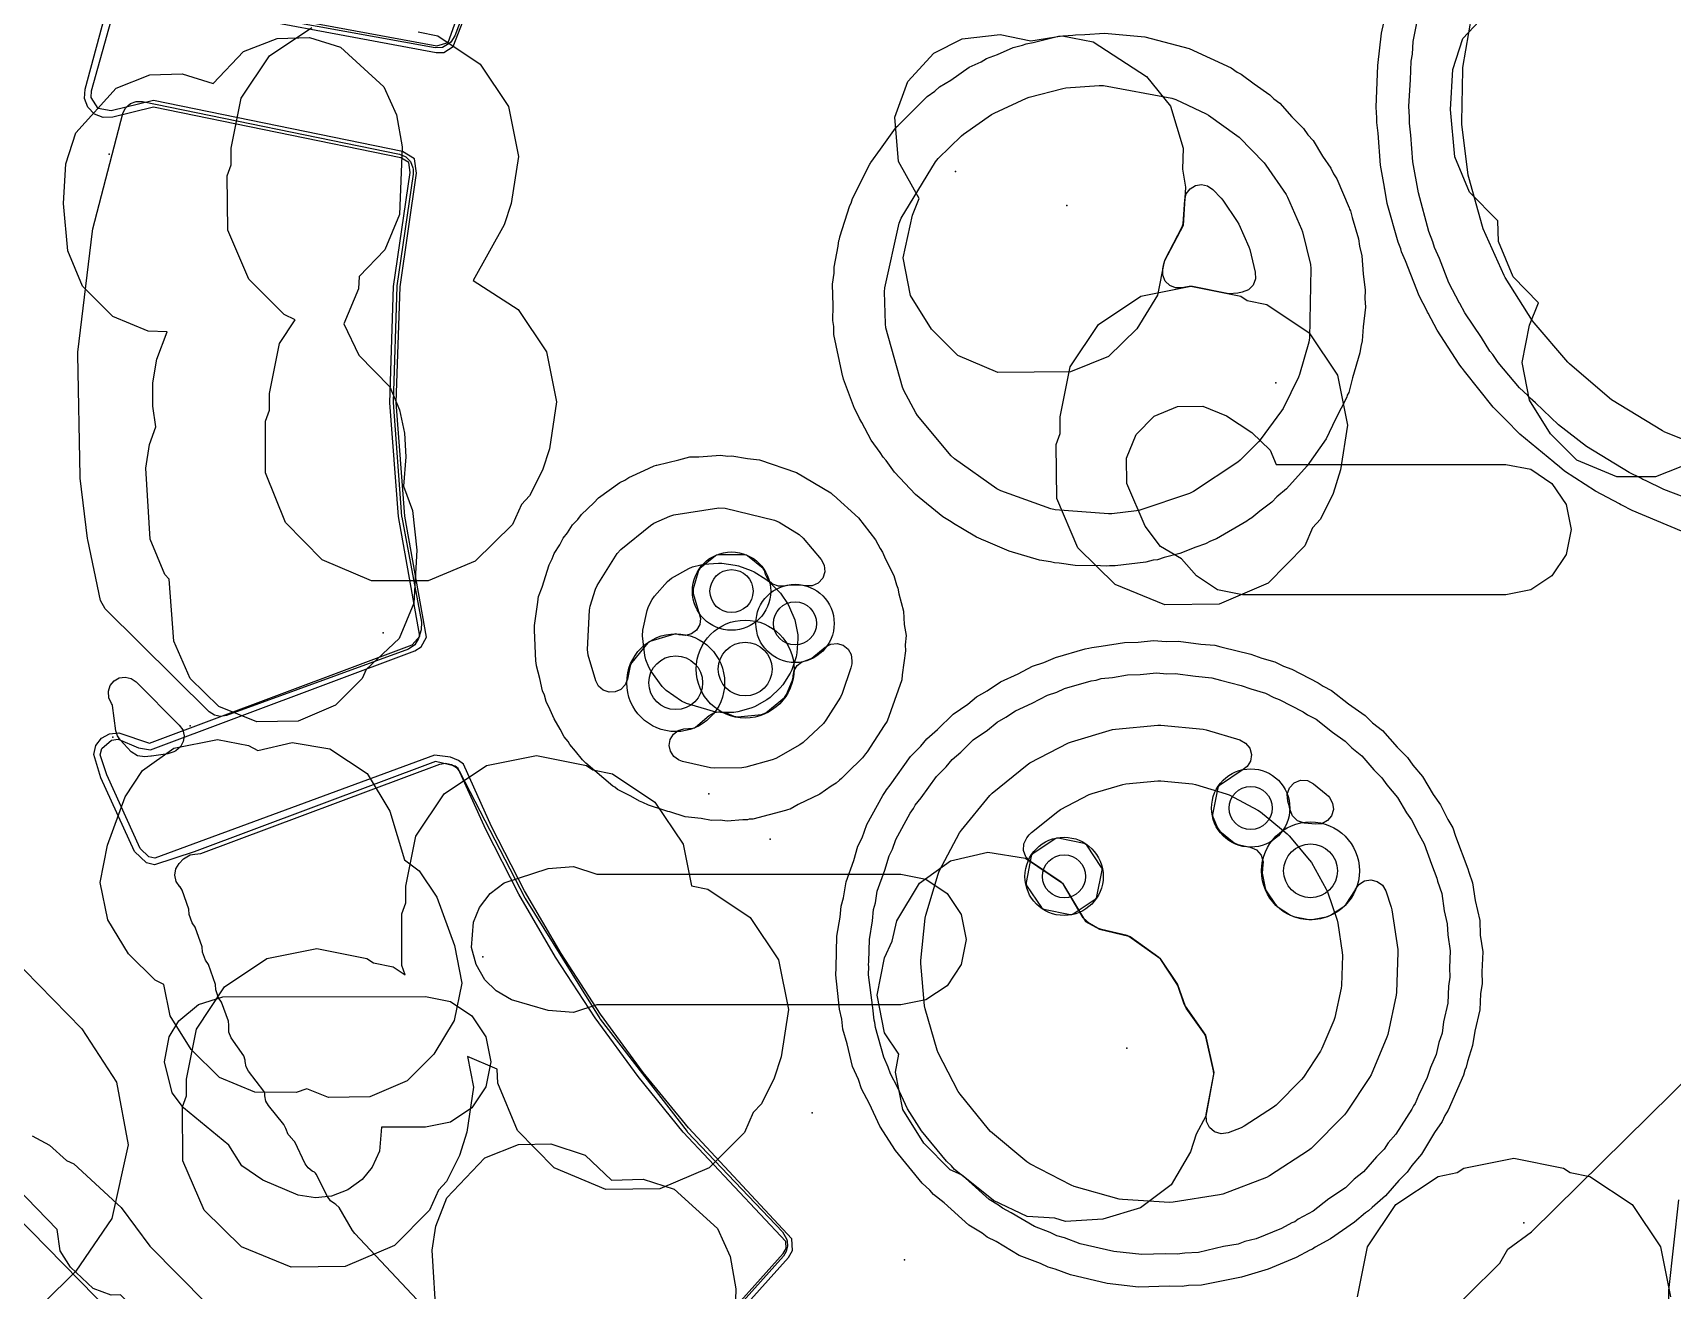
# Model space of a CAD drawing. Header units: metres. Extents: x -2677 to -840, y 169 to 1487.
# Drawn here: x -2128 to -2077.8, y 864.5 to 903.1 of the extents above; entities that cross this region are included whole.
import ezdxf

# ---------------------------------------------------------------- set-up
doc = ezdxf.new("R2010")
doc.units = ezdxf.units.M
for name, color, linetype in [('AI_GREENING_ALLOWED_ZONE', 4, 'Continuous'), ('AI_GREENING_EXCLUSIONS', 1, 'Continuous'), ('AI_GREENING_LAWN', 82, 'Continuous'), ('AI_GREENING_REJECTED', 6, 'Continuous'), ('AI_GREENING_SHRUBS', 92, 'Continuous')]:
    doc.layers.add(name, color=color, linetype=linetype)

# ---------------------------------------------------------------- blocks, each defined once
blk = doc.blocks.new('AI_SHRUB')
for radius in [1, 0.55]:
    blk.add_circle((0, 0), radius)

msp = doc.modelspace()

# ---------------------------------------------------------------- linework, layer by layer
at = {"layer": 'AI_GREENING_ALLOWED_ZONE'}
for points in [[(-2092.798, 897.13), (-2092.77, 897.229), (-2092.724, 897.959), (-2092.676, 898.144), (-2092.562, 898.297), (-2092.399, 898.397), (-2092.211, 898.428), (-2092.025, 898.386), (-2091.867, 898.278), (-2091.612, 898.016), (-2091.555, 897.947), (-2091.113, 897.293), (-2091.07, 897.215), (-2090.761, 896.516), (-2090.733, 896.433), (-2090.564, 895.739), (-2090.556, 895.537), (-2090.63, 895.348), (-2090.772, 895.204), (-2090.96, 895.128), (-2091.093, 895.104), (-2091.098, 895.102), (-2091.372, 895.079), (-2092.491, 895.302), (-2092.587, 895.302), (-2092.81, 895.258), (-2093.005, 895.258), (-2093.185, 895.332), (-2093.323, 895.47), (-2093.398, 895.651), (-2093.398, 895.846), (-2093.367, 895.998), (-2093.32, 896.132), (-2092.798, 897.13)], [(-2105.046, 883.095), (-2105.124, 883), (-2105.435, 882.705), (-2105.535, 882.632), (-2105.909, 882.422), (-2106.023, 882.376), (-2106.426, 882.266), (-2106.547, 882.249), (-2106.951, 882.241), (-2107.099, 882.26), (-2108, 882.518), (-2108.151, 882.59), (-2108.626, 882.925), (-2108.744, 883.041), (-2109.093, 883.526), (-2109.152, 883.635), (-2109.243, 883.865), (-2109.274, 883.988), (-2109.348, 884.6), (-2109.339, 884.769), (-2109.205, 885.371), (-2109.161, 885.49), (-2109.048, 885.71), (-2108.978, 885.813), (-2108.583, 886.26), (-2108.454, 886.364), (-2107.93, 886.66), (-2107.812, 886.708), (-2107.556, 886.776), (-2107.464, 886.791), (-2107.017, 886.823), (-2106.913, 886.82), (-2106.505, 886.764), (-2106.404, 886.739), (-2106.018, 886.599), (-2105.924, 886.554), (-2105.568, 886.333), (-2105.485, 886.269), (-2105.184, 885.979), (-2105.116, 885.899), (-2104.886, 885.558), (-2104.837, 885.466), (-2104.682, 885.086), (-2104.653, 884.985), (-2104.589, 884.624), (-2104.582, 884.499), (-2104.614, 884.075), (-2104.638, 883.955), (-2104.77, 883.558), (-2104.822, 883.448), (-2105.046, 883.095)], [(-2097.453, 877.674), (-2097.597, 877.823), (-2097.669, 878.017), (-2097.656, 878.224), (-2097.561, 878.408), (-2097.491, 878.493), (-2097.42, 878.563), (-2096.616, 879.215), (-2096.533, 879.27), (-2095.65, 879.73), (-2095.56, 879.767), (-2094.619, 880.042), (-2094.525, 880.06), (-2093.553, 880.151), (-2093.458, 880.151), (-2092.486, 880.055), (-2092.392, 880.037), (-2091.453, 879.756), (-2091.362, 879.719), (-2090.482, 879.254), (-2090.399, 879.199), (-2089.584, 878.53), (-2089.518, 878.465), (-2088.895, 877.724), (-2088.842, 877.648), (-2088.385, 876.835), (-2088.348, 876.751), (-2088.052, 875.88), (-2088.03, 875.792), (-2087.896, 874.887), (-2087.891, 874.797), (-2087.921, 873.882), (-2087.932, 873.792), (-2088.127, 872.893), (-2088.155, 872.806), (-2088.516, 871.946), (-2088.56, 871.864), (-2089.086, 871.07), (-2089.148, 870.994), (-2089.925, 870.213), (-2090.007, 870.147), (-2090.902, 869.565), (-2090.995, 869.518), (-2091.396, 869.364), (-2091.604, 869.332), (-2091.807, 869.388), (-2091.969, 869.523), (-2092.06, 869.712), (-2092.066, 869.923), (-2091.836, 871.16), (-2091.838, 871.259), (-2092.074, 872.303), (-2092.113, 872.392), (-2092.675, 873.188), (-2092.738, 873.31), (-2092.936, 873.875), (-2092.964, 873.931), (-2093.461, 874.675), (-2093.523, 874.739), (-2094.397, 875.367), (-2094.485, 875.407), (-2095.275, 875.592), (-2095.402, 875.64), (-2095.646, 875.775), (-2095.835, 875.956), (-2096.44, 876.969), (-2096.515, 877.048), (-2097.453, 877.674)]]:
    msp.add_lwpolyline(points, close=True, dxfattribs=at)
at = {"layer": 'AI_GREENING_EXCLUSIONS'}
for points in [[(-2131.493, 818.304), (-2110.812, 838.321), (-2110.189, 839.137), (-2109.714, 839.384), (-2107.791, 841.252), (-2107.539, 841.693), (-2106.768, 842.249), (-2086.101, 862.398), (-2085.482, 863.221), (-2084.992, 863.479), (-2084.058, 864.39), (-2083.069, 865.364), (-2082.819, 865.799), (-2082.09, 866.329), (-2056.207, 891.837), (-2055.729, 892.509), (-2055.253, 892.8), (-2054.342, 893.777), (-2053.252, 894.787), (-2052.952, 895.269), (-2052.01, 895.862), (-2030.366, 916.087)], [(-2131.493, 818.304), (-2110.812, 838.321), (-2110.189, 839.137), (-2109.714, 839.384), (-2107.791, 841.252), (-2107.539, 841.693), (-2106.768, 842.249), (-2086.101, 862.398), (-2085.482, 863.221), (-2084.992, 863.479), (-2084.058, 864.39), (-2083.069, 865.364), (-2082.819, 865.799), (-2082.09, 866.329), (-2056.207, 891.837), (-2055.729, 892.509), (-2055.253, 892.8), (-2054.342, 893.777), (-2053.252, 894.787), (-2052.952, 895.269), (-2052.01, 895.862), (-2030.366, 916.087)], [(-2123.794, 903.986), (-2115.67, 902.477), (-2115.44, 902.478), (-2115.147, 902.655), (-2113.712, 906.366)], [(-2111.563, 858.37), (-2105.038, 865.663), (-2104.943, 865.821), (-2104.951, 866.029), (-2108.098, 869.385), (-2109.48, 871.087), (-2110.794, 872.886), (-2112.013, 874.751), (-2113.134, 876.678), (-2114.155, 878.663), (-2114.996, 880.53), (-2115.089, 880.597), (-2115.69, 880.742), (-2123.089, 877.972), (-2124.304, 877.581), (-2124.558, 877.635), (-2124.925, 877.99), (-2125.952, 880.247), (-2126.172, 880.96), (-2126.102, 881.232), (-2125.931, 881.455), (-2125.686, 881.593), (-2125.406, 881.623), (-2124.463, 881.308), (-2116.412, 884.319), (-2116.17, 884.584), (-2116.17, 884.584), (-2116.831, 888.252), (-2117.096, 891.734), (-2116.977, 895.302), (-2116.471, 898.795), (-2116.512, 899.101), (-2116.759, 899.251), (-2124.336, 900.803), (-2125.59, 900.492), (-2125.879, 900.481), (-2126.147, 900.589), (-2126.35, 900.796), (-2126.451, 901.067), (-2126.434, 901.355), (-2125.324, 905.489)], [(-2111.375, 858.3), (-2104.876, 865.543), (-2104.751, 865.752), (-2104.765, 866.113), (-2107.942, 869.511), (-2109.325, 871.213), (-2110.632, 873.004), (-2111.845, 874.861), (-2112.961, 876.778), (-2113.977, 878.754), (-2114.836, 880.662), (-2114.989, 880.771), (-2115.234, 880.881), (-2115.724, 880.943), (-2124.299, 877.781), (-2124.481, 877.819), (-2124.743, 878.073), (-2125.77, 880.33), (-2125.972, 880.95), (-2125.922, 881.145), (-2125.625, 881.402), (-2125.425, 881.424), (-2124.799, 881.163), (-2124.434, 881.105), (-2116.325, 884.138), (-2116.128, 884.256), (-2116.128, 884.256), (-2115.969, 884.559), (-2116.632, 888.267), (-2116.896, 891.749), (-2116.777, 895.295), (-2116.271, 898.781), (-2116.342, 899.213), (-2116.7, 899.443), (-2124.34, 901.008), (-2125.638, 900.686), (-2126.036, 900.755), (-2126.253, 901.097), (-2126.241, 901.303), (-2125.038, 905.621)], [(-2123.682, 904.169), (-2115.651, 902.677), (-2115.308, 902.781), (-2114.622, 904.699)], [(-2077.493, 887.807), (-2079.011, 888.434), (-2079.325, 888.6), (-2079.354, 888.612), (-2079.394, 888.637), (-2080.132, 889.03), (-2081.077, 889.648), (-2081.309, 889.838), (-2081.33, 889.852), (-2081.404, 889.917), (-2082.454, 890.779), (-2082.891, 891.223), (-2082.893, 891.224), (-2082.895, 891.227), (-2083.268, 891.605), (-2084.149, 892.713), (-2084.213, 892.789), (-2084.225, 892.809), (-2084.313, 892.919), (-2084.989, 893.965), (-2085.259, 894.482), (-2085.278, 894.512), (-2085.292, 894.544), (-2085.542, 895.022), (-2085.959, 896.09), (-2086.077, 896.364), (-2086.102, 896.455), (-2086.185, 896.667), (-2086.513, 897.846), (-2086.593, 898.287), (-2086.6, 898.313), (-2086.604, 898.348), (-2086.727, 899.019), (-2086.797, 900.005), (-2086.835, 900.329), (-2086.83, 900.47), (-2086.854, 900.803), (-2086.809, 902.082), (-2086.69, 903.071), (-2086.416, 904.297)], [(-2077.128, 889.934), (-2078.29, 889.465), (-2079.477, 889.465), (-2080.702, 889.976), (-2081.512, 890.787), (-2082.153, 891.822), (-2082.383, 892.97), (-2082.156, 894.118), (-2081.883, 894.807), (-2082.655, 895.6), (-2083.108, 896.684), (-2083.125, 897.313), (-2083.989, 898.196), (-2084.442, 899.279), (-2084.575, 900.733), (-2084.506, 901.955), (-2084.196, 902.901), (-2082.859, 904.331)], [(-2077.069, 888.718), (-2078.039, 889.085), (-2078.601, 889.357), (-2078.681, 889.389), (-2078.739, 889.424), (-2079.101, 889.6), (-2080.41, 890.401), (-2081.266, 891.065), (-2081.969, 891.734), (-2082.136, 891.877), (-2082.207, 891.962), (-2082.457, 892.2), (-2083.113, 892.971), (-2083.283, 893.224), (-2083.368, 893.323), (-2083.63, 893.738), (-2084.14, 894.493), (-2084.292, 894.785), (-2084.295, 894.79), (-2084.299, 894.797), (-2084.623, 895.417), (-2084.915, 896.162), (-2085.065, 896.496), (-2085.115, 896.676), (-2085.239, 896.992), (-2085.561, 898.172), (-2085.732, 899.124), (-2085.791, 899.946), (-2085.835, 900.308), (-2085.83, 900.492), (-2085.854, 900.835), (-2085.799, 901.64), (-2085.784, 902.209), (-2085.745, 902.425), (-2085.718, 902.816), (-2085.481, 903.995)], [(-2116.225, 903.105), (-2115.622, 902.985), (-2114.324, 902.118), (-2113.457, 900.82), (-2113.153, 899.29), (-2113.374, 897.849), (-2113.586, 897.194), (-2114.54, 895.484), (-2113.154, 894.6), (-2112.286, 893.302), (-2111.982, 891.771), (-2112.203, 890.33), (-2112.415, 889.675), (-2112.808, 888.886), (-2113.057, 888.618), (-2113.329, 888.006), (-2114.473, 886.882), (-2115.918, 886.278), (-2117.656, 886.278), (-2119.164, 886.925), (-2120.288, 888.069), (-2120.908, 889.592), (-2120.908, 891.175), (-2120.784, 891.511), (-2120.784, 892.024), (-2120.479, 893.555), (-2119.992, 894.284), (-2120.335, 894.444), (-2121.416, 895.524), (-2122.063, 897.032), (-2122.063, 897.032), (-2122.079, 898.693), (-2121.955, 899.03), (-2121.955, 899.543), (-2121.65, 901.073), (-2120.783, 902.371), (-2119.486, 903.238)], [(-2131.381, 877.49), (-2126.539, 872.547), (-2125.471, 870.914), (-2125.11, 868.997), (-2125.617, 866.735), (-2126.718, 865.124), (-2128.721, 863.141)], [(-2128.457, 858.702), (-2127.887, 858.834), (-2127.31, 858.739), (-2126.813, 858.429), (-2122.072, 853.98), (-2121.686, 854.146), (-2125.863, 858.545), (-2126.175, 859.04), (-2126.274, 859.617), (-2126.145, 860.188), (-2125.808, 860.666), (-2125.313, 860.978), (-2124.736, 861.077), (-2124.165, 860.948), (-2123.687, 860.611), (-2119.88, 856.6), (-2118.537, 857.364), (-2125.349, 864.392), (-2125.637, 864.383), (-2126.184, 864.59), (-2126.885, 865.249), (-2127.202, 865.741), (-2127.291, 866.396), (-2134.157, 873.48)], [(-2128.053, 869.265), (-2127.528, 868.984), (-2127.008, 868.518), (-2126.776, 868.407), (-2125.326, 867.069), (-2124.45, 865.883), (-2122.707, 864.123)], [(-2115.667, 863.599), (-2115.799, 865.77), (-2115.683, 866.497), (-2115.344, 867.372), (-2114.183, 868.594), (-2113.153, 869.002), (-2112.159, 869.028), (-2112.159, 869.028), (-2111.109, 868.676), (-2110.3, 867.911), (-2109.322, 867.937), (-2108.374, 867.636), (-2107.048, 866.426), (-2106.663, 865.57), (-2106.481, 864.581), (-2106.546, 862.589)], [(-2087.427, 864.332), (-2087.123, 865.863), (-2086.255, 867.16), (-2084.958, 868.028), (-2084.375, 868.143), (-2084.17, 868.281), (-2082.639, 868.585), (-2081.108, 868.281), (-2081.108, 868.281), (-2080.909, 868.147), (-2080.306, 868.028), (-2079.009, 867.16), (-2078.141, 865.863), (-2077.837, 864.332)], [(-2077.583, 867.313), (-2077.898, 864.532), (-2077.905, 861.749), (-2077.608, 858.991)]]:
    msp.add_lwpolyline(points, dxfattribs=at)
for points in [[(-2125.589, 894.387), (-2126.511, 895.309), (-2126.964, 896.392), (-2127.097, 897.846), (-2127.028, 899.068), (-2126.718, 900.014), (-2125.479, 901.387), (-2124.45, 901.795), (-2123.455, 901.821), (-2122.509, 901.522), (-2121.576, 902.503), (-2120.547, 902.91), (-2119.552, 902.937), (-2118.604, 902.637), (-2117.278, 901.426), (-2116.893, 900.57), (-2116.71, 899.581), (-2116.792, 897.508), (-2117.246, 896.424), (-2118.037, 895.612), (-2118.053, 895.228), (-2118.501, 894.157), (-2118.042, 893.194), (-2117.095, 892.233), (-2116.796, 891.523), (-2116.641, 890.804), (-2116.602, 890.087), (-2116.679, 889.187), (-2116.396, 888.442), (-2116.262, 887.225), (-2116.356, 885.598), (-2116.81, 884.515), (-2117.814, 883.559), (-2117.946, 883.284), (-2118.756, 882.474), (-2119.906, 881.975), (-2121.175, 881.959), (-2122.34, 882.429), (-2123.217, 883.284), (-2123.716, 884.434), (-2123.86, 886.329), (-2123.989, 886.48), (-2124.443, 887.563), (-2124.575, 889.735), (-2124.458, 890.461), (-2124.262, 891.004), (-2124.357, 891.637), (-2124.356, 892.354), (-2124.24, 893.081), (-2123.921, 893.917), (-2124.505, 893.933), (-2125.589, 894.387)], [(-2103.208, 892.555), (-2103.215, 892.573), (-2103.235, 892.682), (-2103.477, 893.833), (-2103.484, 894.078), (-2103.517, 894.258), (-2103.503, 894.707), (-2103.522, 895.373), (-2103.472, 895.711), (-2103.467, 895.896), (-2103.35, 896.538), (-2103.324, 896.713), (-2103.31, 896.756), (-2103.298, 896.824), (-2102.992, 897.783), (-2102.955, 897.859), (-2102.911, 897.996), (-2102.38, 899.055), (-2102.362, 899.08), (-2102.351, 899.103), (-2102.05, 899.518), (-2101.593, 900.159), (-2101.564, 900.188), (-2101.558, 900.196), (-2101.524, 900.228), (-2100.623, 901.13), (-2100.384, 901.295), (-2100.247, 901.423), (-2099.898, 901.632), (-2099.33, 902.026), (-2098.968, 902.188), (-2098.799, 902.29), (-2098.467, 902.413), (-2097.988, 902.628), (-2097.695, 902.701), (-2097.583, 902.743), (-2097.372, 902.781), (-2096.593, 902.975), (-2096.151, 903.004), (-2096.069, 903.02), (-2095.782, 903.029), (-2095.179, 903.07), (-2093.948, 902.952), (-2092.586, 902.594), (-2091.298, 902.002), (-2091.113, 901.874), (-2090.992, 901.815), (-2090.594, 901.514), (-2090.118, 901.183), (-2089.99, 901.056), (-2089.813, 900.921), (-2089.442, 900.508), (-2089.078, 900.143), (-2088.949, 899.957), (-2088.789, 899.779), (-2088.496, 899.303), (-2088.24, 898.933), (-2088.16, 898.758), (-2088.062, 898.6), (-2087.68, 897.716), (-2087.668, 897.674), (-2087.644, 897.622), (-2087.593, 897.422), (-2087.396, 896.761), (-2087.367, 896.54), (-2087.292, 896.247), (-2087.255, 895.693), (-2087.189, 895.193), (-2087.205, 894.936), (-2087.187, 894.669), (-2087.258, 894.065), (-2087.285, 893.633), (-2087.329, 893.465), (-2087.352, 893.27), (-2087.58, 892.506), (-2087.697, 892.058), (-2087.74, 891.97), (-2087.758, 891.909), (-2088.098, 891.236), (-2088.393, 890.63), (-2088.966, 889.811), (-2089.601, 889.103), (-2089.897, 888.855), (-2090.057, 888.694), (-2090.417, 888.42), (-2090.67, 888.208), (-2090.765, 888.155), (-2090.818, 888.114), (-2091.753, 887.571), (-2091.934, 887.497), (-2092.085, 887.413), (-2092.387, 887.313), (-2092.872, 887.116), (-2093.357, 886.994), (-2093.559, 886.927), (-2093.687, 886.911), (-2093.916, 886.853), (-2094.858, 886.737), (-2095.028, 886.739), (-2095.109, 886.728), (-2095.31, 886.742), (-2096.081, 886.75), (-2096.577, 886.827), (-2096.718, 886.836), (-2096.839, 886.867), (-2097.172, 886.918), (-2098.104, 887.186), (-2098.894, 887.525), (-2098.957, 887.551), (-2098.963, 887.555), (-2099.106, 887.617), (-2099.538, 887.88), (-2099.817, 888.037), (-2099.887, 888.092), (-2100.142, 888.248), (-2100.974, 888.93), (-2101.625, 889.615), (-2101.88, 889.966), (-2101.972, 890.071), (-2102.058, 890.212), (-2102.338, 890.597), (-2102.622, 891.134), (-2102.694, 891.253), (-2102.723, 891.325), (-2102.848, 891.561), (-2103.19, 892.468), (-2103.208, 892.555)], [(-2095.527, 902.801), (-2093.901, 901.737), (-2093.156, 900.834), (-2092.775, 899.54), (-2092.792, 898.897), (-2092.7, 898.345), (-2092.773, 897.176), (-2093.353, 896.068), (-2093.559, 895.042), (-2094.188, 894.006), (-2095.062, 893.153), (-2096.224, 892.684), (-2098.454, 892.672), (-2099.678, 893.184), (-2100.489, 893.994), (-2101.13, 895.03), (-2101.36, 896.178), (-2101.067, 897.486), (-2100.864, 897.997), (-2101.501, 899.131), (-2101.607, 900.489), (-2101.208, 901.59), (-2100.418, 902.454), (-2099.547, 902.897), (-2098.383, 903.026), (-2097.445, 902.832), (-2096.48, 902.99), (-2095.527, 902.801)], [(-2090.809, 894.874), (-2090.206, 894.754), (-2088.908, 893.887), (-2088.041, 892.589), (-2087.737, 891.058), (-2087.944, 889.688), (-2088.17, 888.963), (-2088.563, 888.173), (-2088.811, 887.905), (-2089.041, 887.356), (-2090.164, 886.212), (-2091.672, 885.565), (-2093.334, 885.55), (-2094.856, 886.17), (-2096, 887.293), (-2096.647, 888.801), (-2096.663, 890.462), (-2096.539, 890.798), (-2096.539, 891.311), (-2096.234, 892.842), (-2095.367, 894.14), (-2094.07, 895.007), (-2092.539, 895.311), (-2091.008, 895.007), (-2090.809, 894.874)], [(-2092.167, 891.635), (-2091.444, 891.342), (-2090.663, 890.83), (-2090.107, 890.282), (-2089.925, 889.852), (-2082.881, 889.852), (-2082.116, 889.7), (-2081.467, 889.267), (-2081.033, 888.618), (-2080.881, 887.852), (-2081.033, 887.087), (-2081.467, 886.438), (-2082.116, 886.005), (-2082.881, 885.852), (-2090.951, 885.852), (-2091.717, 886.005), (-2092.365, 886.438), (-2092.824, 886.956), (-2093.471, 887.338), (-2093.94, 887.962), (-2094.5, 889.265), (-2094.507, 890.045), (-2094.214, 890.768), (-2093.666, 891.324), (-2092.948, 891.629), (-2092.167, 891.635)], [(-2111.631, 881.357), (-2111.744, 881.502), (-2111.867, 881.738), (-2112.06, 882.05), (-2112.175, 882.332), (-2112.303, 882.579), (-2112.356, 882.774), (-2112.409, 882.905), (-2112.496, 883.292), (-2112.599, 883.673), (-2112.604, 883.773), (-2112.614, 883.818), (-2112.661, 884.772), (-2112.654, 884.831), (-2112.658, 884.91), (-2112.557, 885.627), (-2112.545, 885.721), (-2112.542, 885.73), (-2112.532, 885.805), (-2112.428, 886.092), (-2112.211, 886.774), (-2112.114, 886.957), (-2112.053, 887.122), (-2111.882, 887.389), (-2111.776, 887.589), (-2111.65, 887.752), (-2111.492, 887.998), (-2111.332, 888.165), (-2111.215, 888.316), (-2110.839, 888.677), (-2110.699, 888.822), (-2110.041, 889.296), (-2109.887, 889.372), (-2109.769, 889.452), (-2109.291, 889.662), (-2108.994, 889.807), (-2108.92, 889.825), (-2108.91, 889.83), (-2108.236, 889.995), (-2107.894, 890.081), (-2107.618, 890.087), (-2106.96, 890.134), (-2106.733, 890.107), (-2106.609, 890.11), (-2106.133, 890.035), (-2105.762, 889.99), (-2104.621, 889.602), (-2103.575, 888.978), (-2103.509, 888.916), (-2103.495, 888.908), (-2102.725, 888.209), (-2102.205, 887.538), (-2102.066, 887.272), (-2101.989, 887.161), (-2101.896, 886.944), (-2101.638, 886.448), (-2101.56, 886.157), (-2101.515, 886.053), (-2101.486, 885.884), (-2101.344, 885.355), (-2101.324, 884.939), (-2101.267, 884.609), (-2101.295, 884.323), (-2101.286, 884.131), (-2101.384, 883.396), (-2101.398, 883.248), (-2101.85, 881.977), (-2101.936, 881.849), (-2102.458, 881.036), (-2102.515, 880.978), (-2102.598, 880.852), (-2103.072, 880.401), (-2103.247, 880.22), (-2103.31, 880.175), (-2103.412, 880.078), (-2103.566, 879.991), (-2103.907, 879.747), (-2104.573, 879.424), (-2104.817, 879.287), (-2104.899, 879.266), (-2104.959, 879.237), (-2105.967, 878.981), (-2106.076, 878.973), (-2106.126, 878.96), (-2106.275, 878.957), (-2106.75, 878.919), (-2106.97, 878.942), (-2107.233, 878.936), (-2107.544, 879), (-2108.035, 879.049), (-2108.512, 879.198), (-2108.572, 879.21), (-2108.689, 879.253), (-2109.165, 879.402), (-2109.341, 879.492), (-2109.438, 879.528), (-2109.707, 879.681), (-2110.113, 879.89), (-2110.193, 879.957), (-2110.254, 879.991), (-2111.088, 880.694), (-2111.123, 880.736), (-2111.187, 880.79), (-2111.398, 881.059), (-2111.576, 881.269), (-2111.631, 881.357)], [(-2101.98, 879.703), (-2101.896, 879.821), (-2101.868, 879.876), (-2101.752, 880.023), (-2101.129, 880.898), (-2100.811, 881.214), (-2100.63, 881.442), (-2100.3, 881.721), (-2099.819, 882.199), (-2099.374, 882.503), (-2099.105, 882.731), (-2098.784, 882.907), (-2098.371, 883.189), (-2097.834, 883.428), (-2097.396, 883.668), (-2097.042, 883.779), (-2096.689, 883.936), (-2095.781, 884.195), (-2095.664, 884.214), (-2095.57, 884.243), (-2095.287, 884.275), (-2094.569, 884.392), (-2094.154, 884.403), (-2093.685, 884.456), (-2093.297, 884.425), (-2092.919, 884.435), (-2092.233, 884.341), (-2091.798, 884.307), (-2091.62, 884.257), (-2091.577, 884.252), (-2090.699, 884.033), (-2090.356, 883.907), (-2089.96, 883.796), (-2089.696, 883.663), (-2089.445, 883.571), (-2088.633, 883.157), (-2088.482, 883.052), (-2088.227, 882.924), (-2087.703, 882.512), (-2087.191, 882.157), (-2086.967, 881.934), (-2086.658, 881.69), (-2086.213, 881.181), (-2085.894, 880.862), (-2085.732, 880.629), (-2085.434, 880.288), (-2085.107, 879.73), (-2084.887, 879.414), (-2084.658, 878.965), (-2084.51, 878.714), (-2084.419, 878.46), (-2084.041, 877.453), (-2084.018, 877.351), (-2083.9, 877.023), (-2083.819, 876.479), (-2083.68, 875.871), (-2083.662, 875.421), (-2083.586, 874.907), (-2083.618, 874.299), (-2083.603, 873.937), (-2083.652, 873.623), (-2083.678, 873.128), (-2083.831, 872.479), (-2083.9, 872.036), (-2084.051, 871.549), (-2084.092, 871.379), (-2084.133, 871.286), (-2084.181, 871.131), (-2084.651, 870.057), (-2084.748, 869.897), (-2084.831, 869.71), (-2085.064, 869.373), (-2085.463, 868.711), (-2085.764, 868.362), (-2085.904, 868.16), (-2086.16, 867.902), (-2086.569, 867.429), (-2086.982, 867.076), (-2087.088, 866.97), (-2087.182, 866.907), (-2087.517, 866.621), (-2088.251, 866.117), (-2088.722, 865.858), (-2088.808, 865.8), (-2088.888, 865.767), (-2089.303, 865.539), (-2090.166, 865.186), (-2090.982, 864.938), (-2092.207, 864.696), (-2092.609, 864.684), (-2092.799, 864.65), (-2093.203, 864.665), (-2094.141, 864.636), (-2095.101, 864.747), (-2096.223, 865.007), (-2096.698, 865.187), (-2096.915, 865.242), (-2097.15, 865.358), (-2097.799, 865.605), (-2098.501, 866.028), (-2098.778, 866.165), (-2098.932, 866.287), (-2099.342, 866.535), (-2100.1, 867.216), (-2100.421, 867.471), (-2100.535, 867.608), (-2100.771, 867.819), (-2101.591, 868.817), (-2102.072, 869.561), (-2102.386, 870.252), (-2102.635, 870.709), (-2102.725, 870.997), (-2102.909, 871.4), (-2103.068, 872.094), (-2103.206, 872.537), (-2103.24, 872.845), (-2103.311, 873.155), (-2103.42, 874.207), (-2103.414, 874.42), (-2103.414, 874.422), (-2103.413, 874.426), (-2103.385, 875.387), (-2103.288, 875.968), (-2103.26, 876.309), (-2103.187, 876.569), (-2103.105, 877.059), (-2102.866, 877.713), (-2102.745, 878.145), (-2102.614, 878.403), (-2102.465, 878.813), (-2101.98, 879.703)], [(-2102.148, 876.769), (-2101.917, 877.41), (-2101.788, 877.857), (-2101.684, 878.057), (-2101.579, 878.35), (-2101.139, 879.162), (-2101.04, 879.301), (-2100.985, 879.407), (-2100.806, 879.629), (-2100.339, 880.284), (-2100.037, 880.585), (-2099.858, 880.807), (-2099.587, 881.032), (-2099.211, 881.405), (-2098.77, 881.709), (-2098.475, 881.954), (-2098.205, 882.099), (-2097.914, 882.3), (-2097.404, 882.529), (-2096.933, 882.781), (-2096.647, 882.869), (-2096.406, 882.977), (-2095.591, 883.213), (-2095.438, 883.238), (-2095.288, 883.284), (-2094.943, 883.32), (-2094.476, 883.397), (-2094.093, 883.408), (-2093.593, 883.46), (-2093.275, 883.432), (-2093.019, 883.44), (-2092.396, 883.355), (-2091.895, 883.312), (-2091.628, 883.235), (-2090.989, 883.075), (-2090.694, 882.967), (-2090.246, 882.838), (-2089.993, 882.708), (-2089.824, 882.646), (-2089.096, 882.271), (-2088.965, 882.179), (-2088.694, 882.04), (-2088.198, 881.643), (-2087.805, 881.368), (-2087.603, 881.166), (-2087.291, 880.917), (-2086.922, 880.487), (-2086.683, 880.247), (-2086.529, 880.028), (-2086.2, 879.645), (-2085.925, 879.167), (-2085.773, 878.951), (-2085.538, 878.495), (-2085.382, 878.224), (-2085.161, 877.595), (-2084.999, 877.164), (-2084.978, 877.076), (-2084.847, 876.701), (-2084.768, 876.169), (-2084.676, 875.772), (-2084.659, 875.432), (-2084.586, 874.94), (-2084.608, 874.422), (-2084.594, 874.132), (-2084.633, 873.855), (-2084.655, 873.34), (-2084.787, 872.762), (-2084.835, 872.417), (-2084.93, 872.135), (-2085.014, 871.766), (-2085.188, 871.364), (-2085.291, 871.057), (-2085.559, 870.505), (-2085.664, 870.262), (-2085.711, 870.193), (-2085.764, 870.084), (-2086.253, 869.324), (-2086.486, 869.052), (-2086.613, 868.865), (-2086.847, 868.63), (-2087.243, 868.168), (-2087.533, 867.94), (-2087.797, 867.676), (-2088.309, 867.334), (-2088.786, 866.962), (-2089.242, 866.712), (-2089.353, 866.638), (-2089.441, 866.603), (-2089.759, 866.43), (-2090.536, 866.115), (-2090.884, 866.032), (-2091.09, 865.95), (-2091.534, 865.875), (-2092.297, 865.692), (-2092.72, 865.677), (-2092.953, 865.638), (-2093.323, 865.656), (-2094.036, 865.63), (-2094.9, 865.727), (-2095.928, 865.962), (-2096.41, 866.143), (-2096.648, 866.206), (-2096.847, 866.307), (-2097.33, 866.488), (-2098.04, 866.912), (-2098.315, 867.051), (-2098.431, 867.145), (-2098.722, 867.319), (-2099.448, 867.97), (-2099.782, 868.241), (-2099.872, 868.35), (-2100.032, 868.493), (-2100.797, 869.425), (-2101.227, 870.096), (-2101.53, 870.761), (-2101.748, 871.169), (-2101.811, 871.379), (-2101.95, 871.683), (-2102.202, 872.586), (-2102.223, 872.74), (-2102.246, 872.816), (-2102.285, 873.198), (-2102.42, 874.204), (-2102.413, 874.462), (-2102.418, 874.512), (-2102.409, 874.614), (-2102.39, 875.286), (-2102.296, 875.86), (-2102.265, 876.209), (-2102.206, 876.412), (-2102.148, 876.769)], [(-2118.928, 881.135), (-2117.79, 880.375), (-2117.092, 879.217), (-2116.645, 877.728), (-2116.189, 877.392), (-2115.65, 876.584), (-2115.114, 875.102), (-2114.887, 873.954), (-2115.117, 872.806), (-2115.747, 871.77), (-2116.557, 870.96), (-2117.704, 870.464), (-2118.969, 870.448), (-2119.64, 870.712), (-2119.964, 870.594), (-2121.229, 870.609), (-2122.312, 871.062), (-2123.186, 871.916), (-2123.827, 872.951), (-2124.019, 873.91), (-2124.291, 874.04), (-2125.102, 874.851), (-2125.743, 875.886), (-2125.973, 877.034), (-2125.746, 878.182), (-2125.21, 879.664), (-2124.671, 880.472), (-2123.72, 881.154), (-2122.378, 881.421), (-2121.425, 881.232), (-2121.14, 881.084), (-2120.083, 881.324), (-2118.928, 881.135)], [(-2117.598, 874.573), (-2116.996, 874.453), (-2116.618, 874.201), (-2116.724, 874.494), (-2116.724, 876.077), (-2116.6, 876.414), (-2116.6, 876.927), (-2116.295, 878.458), (-2115.428, 879.755), (-2114.131, 880.622), (-2112.6, 880.927), (-2111.069, 880.622), (-2110.87, 880.489), (-2110.267, 880.369), (-2108.969, 879.502), (-2108.102, 878.205), (-2107.849, 876.933), (-2107.344, 876.832), (-2106.047, 875.965), (-2105.179, 874.668), (-2104.875, 873.137), (-2105.096, 871.696), (-2105.308, 871.041), (-2105.701, 870.251), (-2105.95, 869.984), (-2106.222, 869.371), (-2107.302, 868.291), (-2108.811, 867.644), (-2110.472, 867.628), (-2112.058, 868.291), (-2113.181, 869.435), (-2113.785, 870.879), (-2113.801, 871.318), (-2114.714, 871.7), (-2114.526, 870.758), (-2114.733, 869.387), (-2114.96, 868.662), (-2115.352, 867.872), (-2115.601, 867.604), (-2115.873, 866.992), (-2116.954, 865.912), (-2118.462, 865.264), (-2120.123, 865.249), (-2121.645, 865.869), (-2122.789, 866.992), (-2123.436, 868.5), (-2123.452, 870.161), (-2123.328, 870.498), (-2123.328, 871.011), (-2123.024, 872.541), (-2122.157, 873.839), (-2120.859, 874.706), (-2119.328, 875.011), (-2117.798, 874.706), (-2117.598, 874.573)], [(-2100.852, 877.017), (-2099.901, 877.699), (-2098.761, 877.966), (-2097.606, 877.777), (-2096.468, 877.017), (-2095.765, 875.84), (-2095.342, 875.607), (-2094.437, 875.395), (-2093.486, 874.713), (-2092.947, 873.905), (-2092.715, 873.245), (-2092.085, 872.351), (-2091.827, 871.21), (-2092.075, 869.876), (-2092.376, 869.322), (-2092.546, 868.78), (-2093.14, 867.771), (-2094.075, 867.067), (-2095.231, 866.712), (-2096.375, 866.645), (-2096.709, 866.744), (-2097.55, 866.799), (-2098.589, 867.284), (-2099.566, 868.07), (-2099.915, 868.232), (-2100.725, 869.043), (-2101.366, 870.078), (-2101.596, 871.226), (-2101.487, 871.778), (-2101.924, 872.431), (-2102.154, 873.579), (-2101.927, 874.727), (-2101.696, 875.239), (-2101.55, 875.859), (-2100.852, 877.017)], [(-2101.426, 877.286), (-2100.66, 877.134), (-2100.011, 876.7), (-2099.578, 876.051), (-2099.426, 875.286), (-2099.578, 874.52), (-2100.011, 873.872), (-2100.66, 873.438), (-2101.426, 873.286), (-2110.746, 873.286), (-2111.46, 873.051), (-2112.238, 873.109), (-2113.368, 873.438), (-2113.835, 873.71), (-2114.178, 874.054), (-2114.451, 874.52), (-2114.588, 875.043), (-2114.53, 875.821), (-2114.344, 876.27), (-2114.017, 876.7), (-2113.587, 877.027), (-2112.238, 877.463), (-2111.46, 877.521), (-2110.746, 877.286), (-2101.426, 877.286)], [(-2123.42, 870.125), (-2123.764, 870.586), (-2124.006, 871.539), (-2123.854, 872.304), (-2123.559, 872.799), (-2122.959, 873.297), (-2122.214, 873.528), (-2115.995, 873.539), (-2115.23, 873.387), (-2114.581, 872.953), (-2114.147, 872.304), (-2113.995, 871.539), (-2114.147, 870.774), (-2114.581, 870.125), (-2115.23, 869.691), (-2115.995, 869.539), (-2117.346, 869.539), (-2117.414, 868.8), (-2117.636, 868.308), (-2117.942, 867.93), (-2118.378, 867.611), (-2118.884, 867.42), (-2119.367, 867.37), (-2119.901, 867.452), (-2120.986, 867.908), (-2121.627, 868.354), (-2122.034, 868.986), (-2123.42, 870.125)]]:
    msp.add_lwpolyline(points, close=True, dxfattribs=at)
at = {"layer": 'AI_GREENING_LAWN'}
for points in [[(-2113.811, 906.386), (-2115.099, 902.982), (-2115.223, 902.796), (-2115.275, 902.747), (-2115.476, 902.63), (-2115.708, 902.618), (-2123.903, 904.109)], [(-2076.343, 890.176), (-2078.001, 890.839), (-2078.077, 890.877), (-2079.637, 891.833), (-2079.702, 891.88), (-2080.925, 892.931), (-2080.978, 892.984), (-2082.016, 894.187), (-2082.06, 894.247), (-2082.901, 895.576), (-2082.935, 895.641), (-2083.571, 897.072), (-2083.596, 897.141), (-2084.017, 898.649), (-2084.032, 898.721), (-2084.032, 898.721), (-2084.23, 900.282), (-2084.234, 900.355), (-2084.201, 901.944), (-2084.194, 902.019), (-2083.92, 903.609)], [(-2111.498, 859.175), (-2118.167, 866.274), (-2118.236, 866.367), (-2118.642, 867.069), (-2118.744, 867.166), (-2118.784, 867.186), (-2118.913, 867.279), (-2119.007, 867.408), (-2119.352, 868.098), (-2119.374, 868.128), (-2119.404, 868.151), (-2119.473, 868.187), (-2119.6, 868.284), (-2119.69, 868.415), (-2120.006, 869.084), (-2120.145, 869.241), (-2120.143, 869.243), (-2120.213, 869.312), (-2120.285, 869.494), (-2120.342, 869.62), (-2120.812, 870.196), (-2120.892, 870.335), (-2120.924, 870.492), (-2120.927, 870.568), (-2120.934, 870.604), (-2120.952, 870.637), (-2121.425, 871.248), (-2121.501, 871.388), (-2121.529, 871.545), (-2121.53, 871.588), (-2121.573, 871.722), (-2121.953, 872.278), (-2122.028, 872.449), (-2122.034, 872.637), (-2122.031, 872.66), (-2122.042, 872.78), (-2122.249, 873.366), (-2122.341, 873.497), (-2122.43, 873.75), (-2122.441, 873.91), (-2122.655, 874.518), (-2122.747, 874.65), (-2122.836, 874.902), (-2122.847, 875.063), (-2123.06, 875.67), (-2123.152, 875.802), (-2123.241, 876.055), (-2123.252, 876.215), (-2123.457, 876.801), (-2123.523, 876.902), (-2123.526, 876.904), (-2123.643, 877.064), (-2123.689, 877.257), (-2123.656, 877.453), (-2123.55, 877.62), (-2123.416, 877.759), (-2123.216, 877.886), (-2123.073, 877.899), (-2123.074, 877.905), (-2122.886, 877.924), (-2115.563, 880.658), (-2115.563, 880.658), (-2115.385, 880.689), (-2115.207, 880.656), (-2115.054, 880.561), (-2114.943, 880.419), (-2112.957, 876.565), (-2112.947, 876.547), (-2110.656, 872.864), (-2110.641, 872.843), (-2107.979, 869.401), (-2107.963, 869.382), (-2105.052, 866.323), (-2104.932, 866.109), (-2104.916, 866.048), (-2104.899, 865.884), (-2104.938, 865.724), (-2105.026, 865.584), (-2110.761, 859.184)], [(-2128.59, 866.859), (-2118.182, 856.242)]]:
    msp.add_lwpolyline(points, dxfattribs=at)
for points in [[(-2101.38, 892.216), (-2101.884, 894.041), (-2101.901, 894.159), (-2101.93, 895.142), (-2101.918, 895.265), (-2101.477, 897.243), (-2101.416, 897.395), (-2100.362, 899.125), (-2100.285, 899.222), (-2099.57, 899.923), (-2099.505, 899.977), (-2098.646, 900.572), (-2098.571, 900.615), (-2097.575, 901.075), (-2097.491, 901.106), (-2096.459, 901.374), (-2096.372, 901.388), (-2095.345, 901.468), (-2095.215, 901.462), (-2093.123, 901.078), (-2093, 901.038), (-2092.068, 900.598), (-2091.993, 900.553), (-2091.123, 899.936), (-2091.055, 899.878), (-2090.289, 899.095), (-2090.233, 899.026), (-2089.619, 898.119), (-2089.576, 898.041), (-2089.146, 897.065), (-2089.117, 896.982), (-2088.873, 895.981), (-2088.859, 895.852), (-2088.902, 893.725), (-2088.921, 893.597), (-2089.205, 892.607), (-2089.237, 892.525), (-2089.707, 891.567), (-2089.753, 891.491), (-2090.409, 890.6), (-2090.458, 890.543), (-2091.022, 889.978), (-2091.1, 889.915), (-2092.455, 889.017), (-2092.573, 888.959), (-2094.103, 888.451), (-2094.199, 888.43), (-2094.963, 888.335), (-2095.063, 888.333), (-2096.701, 888.461), (-2096.832, 888.489), (-2098.362, 889.041), (-2098.48, 889.103), (-2099.787, 890.022), (-2099.883, 890.111), (-2100.917, 891.352), (-2100.972, 891.435), (-2101.338, 892.112), (-2101.38, 892.216)], [(-2116.385, 898.944), (-2116.378, 898.903), (-2116.376, 898.747), (-2116.874, 895.328), (-2116.876, 895.301), (-2116.996, 891.772), (-2116.996, 891.745), (-2116.731, 888.256), (-2116.728, 888.229), (-2116.124, 885.013), (-2116.135, 884.781), (-2116.211, 884.518), (-2116.326, 884.316), (-2116.521, 884.188), (-2122.105, 882.156), (-2122.289, 882.126), (-2122.472, 882.165), (-2122.627, 882.27), (-2125.824, 885.426), (-2125.962, 885.678), (-2126.355, 887.54), (-2126.362, 887.584), (-2126.585, 889.431), (-2126.589, 889.482), (-2126.656, 893.224), (-2126.653, 893.292), (-2126.212, 897.001), (-2126.199, 897.068), (-2125.278, 900.607), (-2125.193, 900.782), (-2125.048, 900.911), (-2124.865, 900.976), (-2124.844, 900.979), (-2124.672, 900.974), (-2116.793, 899.36), (-2116.621, 899.289), (-2116.606, 899.28), (-2116.461, 899.135), (-2116.385, 898.944)], [(-2105.175, 886.115), (-2105.354, 886.181), (-2105.495, 886.308), (-2105.579, 886.479), (-2105.61, 886.595), (-2105.625, 886.629), (-2105.65, 886.657), (-2106.125, 887.047), (-2106.161, 887.068), (-2106.201, 887.075), (-2107.034, 887.075), (-2107.074, 887.068), (-2107.11, 887.047), (-2107.587, 886.656), (-2107.611, 886.63), (-2107.626, 886.597), (-2107.796, 886.037), (-2107.796, 885.895), (-2107.627, 885.337), (-2107.618, 885.318), (-2107.569, 885.131), (-2107.594, 884.94), (-2107.691, 884.772), (-2107.843, 884.654), (-2108.03, 884.602), (-2108.222, 884.625), (-2108.293, 884.648), (-2108.329, 884.654), (-2108.365, 884.648), (-2109.127, 884.417), (-2109.159, 884.402), (-2109.186, 884.378), (-2109.676, 883.781), (-2109.727, 883.673), (-2109.808, 883.264), (-2109.879, 883.09), (-2110.01, 882.954), (-2110.181, 882.876), (-2110.37, 882.867), (-2110.548, 882.929), (-2110.691, 883.052), (-2110.778, 883.219), (-2111.013, 884.006), (-2111.033, 884.174), (-2110.973, 885.383), (-2110.95, 885.509), (-2110.787, 886.023), (-2110.734, 886.137), (-2110.119, 887.123), (-2110.009, 887.247), (-2109.106, 887.979), (-2109, 888.045), (-2108.514, 888.268), (-2108.382, 888.308), (-2107.008, 888.52), (-2106.812, 888.512), (-2105.3, 888.139), (-2105.156, 888.078), (-2104.541, 887.697), (-2104.423, 887.594), (-2103.87, 886.938), (-2103.773, 886.759), (-2103.756, 886.555), (-2103.822, 886.362), (-2103.959, 886.211), (-2104.146, 886.128), (-2104.35, 886.126), (-2104.486, 886.153), (-2104.848, 886.153), (-2104.984, 886.122), (-2105.175, 886.115)], [(-2107.726, 881.798), (-2107.303, 882.155), (-2107.143, 882.247), (-2106.96, 882.273), (-2106.78, 882.232), (-2106.55, 882.131), (-2106.428, 882.112), (-2105.699, 882.183), (-2105.568, 882.238), (-2104.999, 882.704), (-2104.928, 882.8), (-2104.746, 883.24), (-2104.727, 883.331), (-2104.726, 883.366), (-2104.694, 883.535), (-2104.606, 883.683), (-2104.473, 883.792), (-2104.31, 883.85), (-2104.276, 883.856), (-2104.161, 883.908), (-2103.743, 884.251), (-2103.573, 884.343), (-2103.381, 884.363), (-2103.196, 884.308), (-2103.045, 884.188), (-2102.951, 884.019), (-2102.927, 883.827), (-2102.934, 883.739), (-2102.958, 883.618), (-2103.222, 882.824), (-2103.275, 882.713), (-2103.723, 882.006), (-2103.801, 881.911), (-2104.419, 881.326), (-2104.519, 881.252), (-2105.261, 880.836), (-2105.375, 880.79), (-2106.183, 880.571), (-2106.304, 880.554), (-2107.141, 880.537), (-2107.264, 880.55), (-2108.118, 880.747), (-2108.22, 880.782), (-2108.242, 880.793), (-2108.391, 880.901), (-2108.491, 881.057), (-2108.527, 881.238), (-2108.496, 881.42), (-2108.4, 881.578), (-2108.254, 881.69), (-2108.077, 881.742), (-2107.793, 881.77), (-2107.757, 881.779), (-2107.726, 881.798)], [(-2124.871, 883.185), (-2123.547, 881.862), (-2123.444, 881.711), (-2123.401, 881.533), (-2123.426, 881.352), (-2123.513, 881.192), (-2123.653, 881.074), (-2123.715, 881.038), (-2123.896, 880.977), (-2124.403, 880.908), (-2124.416, 880.907), (-2124.599, 880.887), (-2124.826, 880.915), (-2125.018, 881.042), (-2125.359, 881.406), (-2125.445, 881.533), (-2125.489, 881.681), (-2125.595, 882.457), (-2125.606, 882.495), (-2125.63, 882.526), (-2125.71, 882.697), (-2125.722, 882.885), (-2125.72, 882.896), (-2125.663, 883.071), (-2125.546, 883.214), (-2125.386, 883.305), (-2125.203, 883.331), (-2125.023, 883.29), (-2124.871, 883.185)], [(-2091.692, 879.979), (-2091.71, 879.936), (-2091.872, 879.12), (-2091.874, 879.084), (-2091.865, 879.049), (-2091.724, 878.708), (-2091.652, 878.612), (-2091.209, 878.248), (-2091.101, 878.197), (-2090.715, 878.12), (-2090.52, 878.035), (-2090.378, 877.877), (-2090.315, 877.673), (-2090.342, 877.462), (-2090.344, 877.455), (-2090.354, 877.325), (-2090.262, 876.866), (-2090.225, 876.777), (-2089.955, 876.372), (-2089.887, 876.304), (-2089.482, 876.033), (-2089.393, 875.996), (-2088.915, 875.901), (-2088.819, 875.901), (-2088.341, 875.996), (-2088.252, 876.033), (-2087.847, 876.304), (-2087.779, 876.372), (-2087.508, 876.777), (-2087.496, 876.807), (-2087.384, 876.973), (-2087.215, 877.081), (-2087.018, 877.115), (-2086.823, 877.068), (-2086.662, 876.949), (-2086.561, 876.776), (-2086.392, 876.282), (-2086.371, 876.194), (-2086.192, 874.984), (-2086.187, 874.894), (-2086.227, 873.672), (-2086.238, 873.582), (-2086.499, 872.38), (-2086.527, 872.292), (-2087.011, 871.141), (-2087.055, 871.058), (-2087.762, 869.991), (-2087.824, 869.914), (-2088.847, 868.886), (-2088.929, 868.82), (-2090.126, 868.042), (-2090.22, 867.994), (-2091.553, 867.484), (-2091.655, 867.457), (-2093.082, 867.236), (-2093.188, 867.231), (-2094.63, 867.316), (-2094.734, 867.333), (-2096.109, 867.715), (-2096.207, 867.754), (-2097.472, 868.415), (-2097.56, 868.473), (-2098.675, 869.4), (-2098.745, 869.47), (-2099.61, 870.542), (-2099.665, 870.626), (-2100.279, 871.809), (-2100.315, 871.9), (-2100.681, 873.159), (-2100.699, 873.253), (-2100.816, 874.551), (-2100.816, 874.646), (-2100.685, 875.942), (-2100.666, 876.037), (-2100.288, 877.292), (-2100.251, 877.383), (-2099.625, 878.56), (-2099.57, 878.643), (-2098.694, 879.705), (-2098.623, 879.776), (-2097.554, 880.643), (-2097.471, 880.698), (-2096.289, 881.314), (-2096.198, 881.351), (-2094.94, 881.72), (-2094.846, 881.738), (-2093.548, 881.859), (-2093.453, 881.858), (-2092.157, 881.731), (-2092.062, 881.712), (-2091.035, 881.405), (-2090.857, 881.31), (-2090.732, 881.152), (-2090.679, 880.958), (-2090.707, 880.758), (-2090.811, 880.586), (-2090.937, 880.496), (-2090.936, 880.494), (-2091.659, 880.012), (-2091.692, 879.979)], [(-2088.189, 879.466), (-2088.168, 879.272), (-2088.223, 879.083), (-2088.347, 878.931), (-2088.52, 878.838), (-2088.715, 878.819), (-2089.057, 878.853), (-2089.266, 878.922), (-2089.425, 879.075), (-2089.503, 879.281), (-2089.514, 879.355), (-2089.567, 879.531), (-2089.584, 879.741), (-2089.513, 879.94), (-2089.366, 880.092), (-2089.17, 880.169), (-2088.959, 880.159), (-2088.772, 880.063), (-2088.384, 879.745), (-2088.318, 879.68), (-2088.283, 879.638), (-2088.189, 879.466)], [(-2095.466, 876.529), (-2095.434, 876.562), (-2095.416, 876.605), (-2095.256, 877.409), (-2095.256, 877.455), (-2095.274, 877.498), (-2095.729, 878.18), (-2095.762, 878.213), (-2095.805, 878.23), (-2096.609, 878.39), (-2096.655, 878.39), (-2096.698, 878.373), (-2097.38, 877.917), (-2097.413, 877.884), (-2097.431, 877.841), (-2097.59, 877.037), (-2097.59, 876.991), (-2097.573, 876.948), (-2097.117, 876.266), (-2097.084, 876.233), (-2097.042, 876.216), (-2096.237, 876.056), (-2096.191, 876.056), (-2096.148, 876.073), (-2095.466, 876.529)]]:
    msp.add_lwpolyline(points, close=True, dxfattribs=at)
at = {"layer": 'AI_GREENING_REJECTED'}
for p in [(-2125.7, 899.36), (-2099.75, 898.83), (-2096.34, 897.79), (-2089.93, 892.35), (-2117.3, 884.69), (-2123.21, 881.84), (-2125.58, 881.49), (-2107.31, 879.75), (-2105.43, 878.36), (-2114.24, 874.76), (-2094.5, 871.96), (-2104.15, 869.97), (-2082.33, 866.6), (-2101.32, 865.47)]:
    msp.add_point(p, dxfattribs=at)

# ---------------------------------------------------------------- block references
at = {"layer": 'AI_GREENING_SHRUBS'}
for p, xscale, yscale in [((-2106.618, 885.966), 1.2, 1.2), ((-2104.671, 884.976), 1.2, 1.2), ((-2106.199, 883.577), 1.5, 1.5), ((-2108.329, 883.159), 1.5, 1.5), ((-2090.702, 879.318), 1.2, 1.2), ((-2088.867, 877.392), 1.5, 1.5), ((-2096.423, 877.223), 1.2, 1.2)]:
    msp.add_blockref('AI_SHRUB', p, dxfattribs=dict(at, xscale=xscale, yscale=yscale))

doc.saveas('drawing.dxf')
